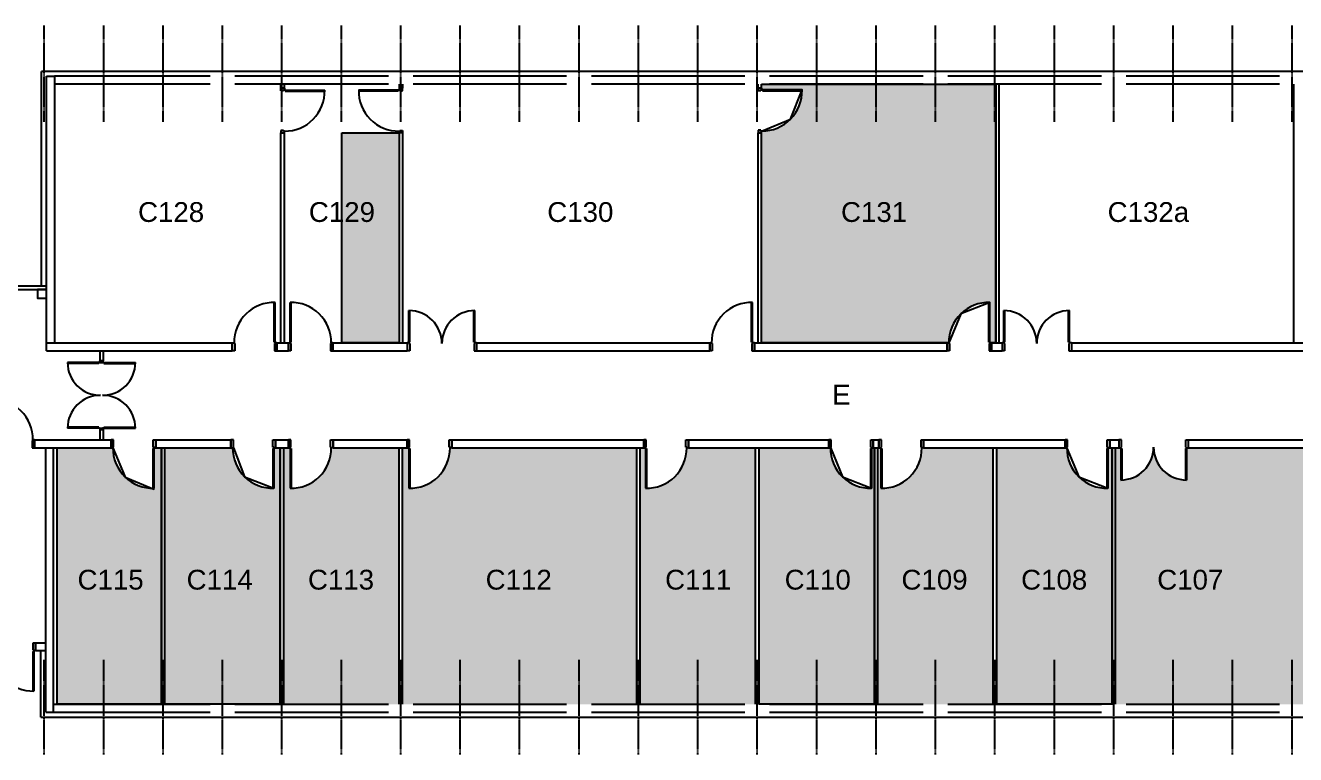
# Model space of a CAD drawing. Extents: x -17026 to -6684, y 7954 to 15956.
# Drawn here: x -13224 to -10658, y 8972 to 10445 of the extents above; entities that cross this region are included whole.
import ezdxf

# ---------------------------------------------------------------- set-up
doc = ezdxf.new("R2010")
doc.units = 0
doc.header["$MEASUREMENT"] = 0
doc.linetypes.add('AXES', pattern=[2, 1.25, -0.25, 0.25, -0.25])
for name, color, linetype in [('BA_AXE_TRAME', 253, 'AXES'), ('BA_CLOISON_EXISTANTE', 4, 'CONTINUOUS'), ('BA_DOUBLAGE', 134, 'CONTINUOUS'), ('BA_MENUIS_EXTERIEURE', 6, 'CONTINUOUS'), ('BA_MENUIS_INTERIEURE', 202, 'CONTINUOUS'), ('BA_STRUCTURE', 5, 'CONTINUOUS'), ('Nom. Circulation', 1, 'CONTINUOUS'), ('SUN', 2, 'CONTINUOUS'), ('TXT_REP_PIECE', 250, 'CONTINUOUS')]:
    doc.layers.add(name, color=color, linetype=linetype)
doc.styles.add('ARIAL', font='arial.ttf')

msp = doc.modelspace()

# ---------------------------------------------------------------- hatches: boundary and pattern name
at = {"layer": 'SUN'}
h = msp.add_hatch(color=256, dxfattribs=at)
h.dxf.hatch_style = 1
h.paths.add_polyline_path([(-11263.9, 10325.8), (-11736.8, 10325.8), (-11736.8, 10314.2), (-11655.2, 10314.2, -0.424281), (-11736.8, 10231.2), (-11736.8, 9803.5), (-11358.8, 9803.5, -0.424341), (-11275.8, 9885.1), (-11275.8, 9885.1), (-11275.8, 9803.5), (-11263.9, 9803.5)])
h.paths.add_polyline_path([(-11582.8, 10025.6), (-11429.2, 10025.6), (-11429.2, 10108), (-11582.8, 10108)], flags=24)
h = msp.add_hatch(color=256, dxfattribs=at)
h.dxf.hatch_style = 1
h.paths.add_polyline_path([(-12469.1, 10227.5), (-12584.9, 10227.5), (-12584.9, 9803.5), (-12469.1, 9803.5)])
h.paths.add_polyline_path([(-12661.4, 10025.6), (-12507.8, 10025.6), (-12507.8, 10108), (-12661.4, 10108)], flags=9)
h = msp.add_hatch(color=256, dxfattribs=at)
h.dxf.hatch_style = 1
h.paths.add_polyline_path([(-12949.1, 9591.5), (-12964, 9591.5), (-12964.1, 9508), (-12968.6, 9509.9, -0.407786), (-13047, 9591.5), (-13159.7, 9591.5), (-13159.7, 9073.5), (-12949.1, 9073.5)])
h.paths.add_polyline_path([(-13128.8, 9283.1), (-12975.2, 9283.1), (-12975.2, 9365.5), (-13128.8, 9365.5)], flags=24)
h = msp.add_hatch(color=256, dxfattribs=at)
h.dxf.hatch_style = 1
h.paths.add_polyline_path([(-12709.1, 9591.5), (-12722.2, 9591.5), (-12722.3, 9509.9, -0.424281), (-12805.2, 9591.5), (-12942.1, 9591.5), (-12942.1, 9073.5), (-12709.1, 9073.5)])
h.paths.add_polyline_path([(-12908.3, 9283.1), (-12754.7, 9283.1), (-12754.7, 9365.5), (-12908.3, 9365.5)], flags=24)
h = msp.add_hatch(color=256, dxfattribs=at)
h.dxf.hatch_style = 1
h.paths.add_polyline_path([(-12469.1, 9591.5), (-12602.5, 9591.5), (-12606, 9591.5, -0.424281), (-12688.9, 9509.9), (-12688.9, 9591.5), (-12692.5, 9591.5), (-12702.1, 9591.5), (-12702.1, 9073.5), (-12490.6, 9073.5), (-12469.1, 9073.5)])
h.paths.add_polyline_path([(-12663.2, 9283.1), (-12509.6, 9283.1), (-12509.6, 9365.5), (-12663.2, 9365.5)], flags=24)
h = msp.add_hatch(color=256, dxfattribs=at)
h.dxf.hatch_style = 1
h.paths.add_polyline_path([(-11989.1, 9591.5), (-12362.7, 9591.5), (-12366.2, 9591.5, -0.424281), (-12449.2, 9509.9), (-12449.2, 9590), (-12449.2, 9591.5), (-12452.7, 9591.5), (-12462.1, 9591.5), (-12462.1, 9073.5), (-12440.6, 9073.5), (-12130.6, 9073.5), (-12105.6, 9073.5), (-12080.6, 9073.5), (-11989.1, 9073.5)])
h.paths.add_polyline_path([(-12304.2, 9283.1), (-12150.6, 9283.1), (-12150.6, 9365.5), (-12304.2, 9365.5)], flags=24)
h = msp.add_hatch(color=256, dxfattribs=at)
h.dxf.hatch_style = 1
h.paths.add_polyline_path([(-11749.1, 9591.5), (-11884.7, 9591.5), (-11888.2, 9591.5, -0.424281), (-11971.1, 9509.9), (-11971.1, 9591.5), (-11974.7, 9591.5), (-11982.1, 9591.5), (-11982.1, 9073.5), (-11770.6, 9073.5), (-11749.1, 9073.5)])
h.paths.add_polyline_path([(-11269.1, 9591.5), (-11409.8, 9591.5), (-11413.3, 9591.5, -0.424281), (-11496.2, 9509.9), (-11496.2, 9591.5), (-11502.1, 9591.5), (-11502.1, 9073.5), (-11410.6, 9073.5), (-11385.6, 9073.5), (-11360.6, 9073.5), (-11269.1, 9073.5)])
h.paths.add_polyline_path([(-11938.1, 9283.1), (-11784.5, 9283.1), (-11784.5, 9365.5), (-11938.1, 9365.5)], flags=24)
h.paths.add_polyline_path([(-11464.6, 9283.1), (-11311, 9283.1), (-11311, 9365.5), (-11464.6, 9365.5)], flags=24)
h = msp.add_hatch(color=256, dxfattribs=at)
h.dxf.hatch_style = 1
h.paths.add_polyline_path([(-11509.1, 9591.5), (-11514.9, 9591.5), (-11515, 9509.9, -0.424281), (-11597.9, 9591.5), (-11601.4, 9591.5), (-11742.1, 9591.5), (-11742.1, 9073.5), (-11509.1, 9073.5)])
h.paths.add_polyline_path([(-11700.3, 9283.1), (-11546.7, 9283.1), (-11546.7, 9365.5), (-11700.3, 9365.5)], flags=24)
h = msp.add_hatch(color=256, dxfattribs=at)
h.dxf.hatch_style = 1
h.paths.add_polyline_path([(-11120.4, 9591), (-11262.1, 9591.5), (-11262.1, 9073.5), (-11029.1, 9073.5), (-11029.1, 9591.5), (-11037.4, 9591.5), (-11037.4, 9509.9, -0.422656)])
h.paths.add_polyline_path([(-11223, 9283.1), (-11069.4, 9283.1), (-11069.4, 9365.5), (-11223, 9365.5)], flags=24)
h = msp.add_hatch(color=256, dxfattribs=at)
h.dxf.hatch_style = 1
h.paths.add_polyline_path([(-10189.1, 9591.5), (-10438.8, 9591.5), (-10438.8, 9509.9, -0.419182), (-10521.8, 9590.1), (-10521.8, 9591.5), (-10525.3, 9591.5), (-10878.7, 9591.5), (-10878.7, 9526.5, -0.414137), (-10945.2, 9593, -0.414137), (-11011.6, 9526.5), (-11011.6, 9590), (-11011.7, 9591.5), (-11015.2, 9591.5), (-11022.1, 9591.5), (-11022.1, 9073.5), (-11000.6, 9073.5), (-10690.6, 9073.5), (-10665.6, 9073.5), (-10640.6, 9073.5), (-10330.6, 9073.5), (-10305.6, 9073.5), (-10280.6, 9073.5), (-10189.1, 9073.5), (-10189.1, 9083.5), (-10189.1, 9088.5), (-10185.6, 9163.5), (-10185.6, 9088.5), (-10180.6, 9088.5), (-10180.6, 9089), (-10100.5, 9089, 0.42246), (-10183.6, 9170), (-10183.6, 9168.5), (-10189.1, 9168.5), (-10189.1, 9173.5)])
h.paths.add_polyline_path([(-10549.5, 9283.1), (-10395.9, 9283.1), (-10395.9, 9365.5), (-10549.5, 9365.5)], flags=24)
h.paths.add_polyline_path([(-10948, 9283.1), (-10794.4, 9283.1), (-10794.4, 9365.5), (-10948, 9365.5)], flags=24)

# ---------------------------------------------------------------- linework, layer by layer
at = {"layer": 'BA_AXE_TRAME'}
for p, q in [((-13185.6, 10249.8), (-13185.6, 10444.6)), ((-13065.6, 10249.8), (-13065.6, 10444.6)), ((-12945.6, 10249.8), (-12945.6, 10444.6)), ((-12825.6, 10249.8), (-12825.6, 10444.6)), ((-12705.6, 10249.8), (-12705.6, 10444.6)), ((-12585.6, 10249.8), (-12585.6, 10444.6)), ((-12465.6, 10249.8), (-12465.6, 10444.6)), ((-12345.6, 10249.8), (-12345.6, 10444.6)), ((-12225.6, 10249.8), (-12225.6, 10444.6)), ((-12105.6, 10249.8), (-12105.6, 10444.6)), ((-11985.6, 10249.8), (-11985.6, 10444.6)), ((-11865.6, 10249.8), (-11865.6, 10444.6)), ((-11745.6, 10249.8), (-11745.6, 10444.6)), ((-11625.6, 10249.8), (-11625.6, 10444.6)), ((-11505.6, 10249.8), (-11505.6, 10444.6)), ((-11385.6, 10249.8), (-11385.6, 10444.6)), ((-11265.6, 10249.8), (-11265.6, 10444.6)), ((-11145.6, 10249.8), (-11145.6, 10444.6)), ((-11025.6, 10249.8), (-11025.6, 10444.6)), ((-10905.6, 10249.8), (-10905.6, 10444.6)), ((-10785.6, 10249.8), (-10785.6, 10444.6)), ((-10665.6, 10249.8), (-10665.6, 10444.6)), ((-13185.6, 8971.9), (-13185.6, 9163.5)), ((-13065.6, 8971.9), (-13065.6, 9163.5)), ((-12945.6, 8971.9), (-12945.6, 9163.5)), ((-12825.6, 8971.9), (-12825.6, 9163.5)), ((-12705.6, 8971.9), (-12705.6, 9163.5)), ((-12585.6, 8971.9), (-12585.6, 9163.5)), ((-12465.6, 8971.9), (-12465.6, 9163.5)), ((-12345.6, 8971.9), (-12345.6, 9163.5)), ((-12225.6, 8971.9), (-12225.6, 9163.5)), ((-12105.6, 8971.9), (-12105.6, 9163.5)), ((-11985.6, 8971.9), (-11985.6, 9163.5)), ((-11865.6, 8971.9), (-11865.6, 9163.5)), ((-11745.6, 8971.9), (-11745.6, 9163.5)), ((-11625.6, 8971.9), (-11625.6, 9163.5)), ((-11505.6, 8971.9), (-11505.6, 9163.5)), ((-11385.6, 8971.9), (-11385.6, 9163.5)), ((-11265.6, 8971.9), (-11265.6, 9163.5)), ((-11145.6, 8971.9), (-11145.6, 9163.5)), ((-11025.6, 8971.9), (-11025.6, 9163.5)), ((-10905.6, 8971.9), (-10905.6, 9163.5)), ((-10785.6, 8971.9), (-10785.6, 9163.5)), ((-10665.6, 8971.9), (-10665.6, 9163.5))]:
    msp.add_line(p, q, dxfattribs=at)
at = {"layer": 'BA_CLOISON_EXISTANTE'}
for p, q in [((-12707.8, 10317.5), (-12707.8, 10325.8)), ((-12700.8, 10317.5), (-12707.8, 10317.5)), ((-12700.8, 10317.5), (-12700.8, 10325.8)), ((-12469.1, 10325.8), (-12469.1, 10317.5)), ((-12462.1, 10317.5), (-12469.1, 10317.5)), ((-12462.1, 10325.8), (-12462.1, 10317.5)), ((-11743.8, 10317.7), (-11743.8, 10325.8)), ((-11736.8, 10317.7), (-11743.8, 10317.7)), ((-11736.8, 10317.7), (-11736.8, 10325.8)), ((-11263.9, 9803.5), (-11263.9, 10325.8)), ((-11256.9, 9803.5), (-11256.9, 10325.8)), ((-10661.9, 9803.5), (-10661.9, 10325.8)), ((-12707.8, 9803.5), (-12707.8, 10227.5)), ((-12700.8, 10227.5), (-12707.8, 10227.5)), ((-12700.8, 9803.5), (-12700.8, 10227.5)), ((-12462.1, 10227.5), (-12469.1, 10227.5)), ((-12469.1, 10227.5), (-12469.1, 9803.5)), ((-12462.1, 10227.5), (-12462.1, 9803.5)), ((-11743.8, 9803.5), (-11743.8, 10227.7)), ((-11736.8, 10227.7), (-11743.8, 10227.7)), ((-11736.8, 9803.5), (-11736.8, 10227.7)), ((-12707.8, 9803.5), (-12700.8, 9803.5)), ((-13073.7, 9787.5), (-13073.7, 9767.5)), ((-13066.7, 9787.5), (-13066.7, 9767.5)), ((-13066.7, 9767.5), (-13073.7, 9767.5)), ((-13066.7, 9627.5), (-13073.7, 9627.5)), ((-13073.7, 9627.5), (-13073.7, 9607.5)), ((-13066.7, 9627.5), (-13066.7, 9607.5)), ((-12949.1, 9073.5), (-12949.1, 9591.5)), ((-12942.1, 9073.5), (-12942.1, 9591.5)), ((-12709.1, 9073.5), (-12709.1, 9591.5)), ((-12702.1, 9073.5), (-12702.1, 9591.5)), ((-12469.1, 9073.5), (-12469.1, 9591.5)), ((-12462.1, 9073.5), (-12462.1, 9591.5)), ((-11989.1, 9073.5), (-11989.1, 9591.5)), ((-11982.1, 9073.5), (-11982.1, 9591.5)), ((-11749.1, 9073.5), (-11749.1, 9591.5)), ((-11742.1, 9073.5), (-11742.1, 9591.5)), ((-11509.1, 9073.5), (-11509.1, 9591.5)), ((-11502.1, 9073.5), (-11502.1, 9591.5)), ((-11269.1, 9073.5), (-11269.1, 9591.5)), ((-11262.1, 9073.5), (-11262.1, 9591.5)), ((-11029.1, 9073.5), (-11029.1, 9591.5)), ((-11022.1, 9073.5), (-11022.1, 9591.5))]:
    msp.add_line(p, q, dxfattribs=at)
at = {"layer": 'BA_DOUBLAGE'}
msp.add_line((-13159.7, 9073.5), (-13159.7, 9591.5), dxfattribs=at)
at = {"layer": 'BA_MENUIS_EXTERIEURE'}
for p, q in [((-9928.8, 10351.8), (-13191, 10351.8)), ((-13191, 9918.5), (-13191, 10351.8)), ((-12850.6, 10341.8), (-13165, 10341.8)), ((-12490.6, 10341.8), (-12800.6, 10341.8)), ((-12130.6, 10341.8), (-12440.6, 10341.8)), ((-11770.6, 10341.8), (-12080.6, 10341.8)), ((-11410.6, 10341.8), (-11720.6, 10341.8)), ((-11050.6, 10341.8), (-11360.6, 10341.8)), ((-10690.6, 10341.8), (-11000.6, 10341.8)), ((-12850.6, 10325.8), (-13165, 10325.8)), ((-12490.6, 10325.8), (-12800.6, 10325.8)), ((-12130.6, 10325.8), (-12440.6, 10325.8)), ((-11770.6, 10325.8), (-12080.6, 10325.8)), ((-11410.6, 10325.8), (-11720.6, 10325.8)), ((-11050.6, 10325.8), (-11360.6, 10325.8)), ((-10690.6, 10325.8), (-11000.6, 10325.8)), ((-13192.7, 9047.5), (-13192.7, 9181.9)), ((-13166.7, 9073.5), (-12850.6, 9073.5)), ((-13166.7, 9057.5), (-12850.6, 9057.5)), ((-12800.6, 9073.5), (-12490.6, 9073.5)), ((-12800.6, 9057.5), (-12490.6, 9057.5)), ((-12440.6, 9073.5), (-12130.6, 9073.5)), ((-12440.6, 9057.5), (-12130.6, 9057.5)), ((-12080.6, 9073.5), (-11770.6, 9073.5)), ((-12080.6, 9057.5), (-11770.6, 9057.5)), ((-11720.6, 9073.5), (-11410.6, 9073.5)), ((-11720.6, 9057.5), (-11410.6, 9057.5)), ((-11360.6, 9073.5), (-11050.6, 9073.5)), ((-11360.6, 9057.5), (-11050.6, 9057.5)), ((-11000.6, 9073.5), (-10690.6, 9073.5)), ((-11000.6, 9057.5), (-10690.6, 9057.5)), ((-13192.7, 9047.5), (-9953.6, 9047.5))]:
    msp.add_line(p, q, dxfattribs=at)
at = {"layer": 'BA_MENUIS_INTERIEURE'}
for p, q in [((-12707.8, 10312.5), (-12707.8, 10317.5)), ((-12707.8, 10317.5), (-12700.8, 10317.5)), ((-12702.3, 10314), (-12702.3, 10312.5)), ((-12700.8, 10314), (-12702.3, 10314)), ((-12700.8, 10317.5), (-12700.8, 10314)), ((-12699.3, 10313.9), (-12619.2, 10313.9)), ((-12699.3, 10313.9), (-12699.3, 10311.9)), ((-12470.6, 10313.9), (-12550.7, 10313.9)), ((-12470.6, 10313.9), (-12470.6, 10311.9)), ((-12469.1, 10317.5), (-12469.1, 10314)), ((-12462.1, 10317.5), (-12469.1, 10317.5)), ((-12469.1, 10314), (-12467.6, 10314)), ((-12467.6, 10314), (-12467.6, 10312.5)), ((-12462.1, 10312.5), (-12462.1, 10317.5)), ((-11743.8, 10317.7), (-11736.8, 10317.7)), ((-11743.8, 10312.7), (-11743.8, 10317.7)), ((-11736.8, 10314.2), (-11738.3, 10314.2)), ((-11738.3, 10314.2), (-11738.3, 10312.7)), ((-11736.8, 10317.7), (-11736.8, 10314.2)), ((-11735.3, 10314.2), (-11655.2, 10314.2)), ((-11735.3, 10314.2), (-11735.3, 10312.2)), ((-12702.3, 10312.5), (-12707.8, 10312.5)), ((-12699.3, 10311.9), (-12619.2, 10311.9)), ((-12470.6, 10311.9), (-12550.7, 10311.9)), ((-12467.6, 10312.5), (-12462.1, 10312.5)), ((-11738.3, 10312.7), (-11743.8, 10312.7)), ((-11735.3, 10312.2), (-11655.2, 10312.2)), ((-12707.8, 10232.5), (-12707.8, 10227.5)), ((-12702.3, 10232.5), (-12707.8, 10232.5)), ((-12707.8, 10227.5), (-12700.8, 10227.5)), ((-12702.3, 10231), (-12702.3, 10232.5)), ((-12700.8, 10231), (-12702.3, 10231)), ((-12700.8, 10227.5), (-12700.8, 10231)), ((-12469.1, 10231), (-12467.6, 10231)), ((-12469.1, 10227.5), (-12469.1, 10231)), ((-12462.1, 10227.5), (-12469.1, 10227.5)), ((-12467.6, 10231), (-12467.6, 10232.5)), ((-12467.6, 10232.5), (-12462.1, 10232.5)), ((-12462.1, 10232.5), (-12462.1, 10227.5)), ((-11738.3, 10232.7), (-11743.8, 10232.7)), ((-11743.8, 10232.7), (-11743.8, 10227.7)), ((-11743.8, 10227.7), (-11736.8, 10227.7)), ((-11738.3, 10231.2), (-11738.3, 10232.7)), ((-11736.8, 10231.2), (-11738.3, 10231.2)), ((-11736.8, 10227.7), (-11736.8, 10231.2)), ((-13331.8, 9918.5), (-13181, 9918.5)), ((-13331.8, 9911.5), (-13181, 9911.5)), ((-12721.4, 9805), (-12721.4, 9885.1)), ((-12719.4, 9805), (-12719.4, 9885.1)), ((-12689.2, 9805), (-12689.2, 9885.1)), ((-12687.2, 9805), (-12687.2, 9885.1)), ((-11757, 9805), (-11757, 9885.1)), ((-11755, 9805), (-11755, 9885.1)), ((-11277.8, 9805), (-11277.8, 9885.1)), ((-11275.8, 9805), (-11275.8, 9885.1)), ((-12449.1, 9805), (-12449.1, 9868.5)), ((-12447.1, 9805), (-12447.1, 9868.4)), ((-12318.1, 9805), (-12318.1, 9868.4)), ((-12316.1, 9805), (-12316.1, 9868.5)), ((-11247.7, 9805), (-11247.7, 9868.5)), ((-11245.7, 9805), (-11245.7, 9868.4)), ((-11116.8, 9805), (-11116.8, 9868.4)), ((-11114.8, 9805), (-11114.8, 9868.5)), ((-12805.9, 9787.5), (-12805.9, 9803.5)), ((-12805.9, 9803.5), (-12802.4, 9803.5)), ((-12802.4, 9803.5), (-12802.4, 9802)), ((-12802.4, 9802), (-12800.9, 9802)), ((-12800.9, 9802), (-12800.9, 9787.5)), ((-12719.4, 9805), (-12721.4, 9805)), ((-12720.9, 9802), (-12720.9, 9787.5)), ((-12719.4, 9802), (-12720.9, 9802)), ((-12719.4, 9803.5), (-12719.4, 9802)), ((-12715.9, 9803.5), (-12719.4, 9803.5)), ((-12715.9, 9787.5), (-12715.9, 9803.5)), ((-12692.7, 9787.5), (-12692.7, 9803.5)), ((-12692.7, 9803.5), (-12689.2, 9803.5)), ((-12689.2, 9805), (-12687.2, 9805)), ((-12689.2, 9803.5), (-12689.2, 9802)), ((-12689.2, 9802), (-12687.7, 9802)), ((-12687.7, 9802), (-12687.7, 9787.5)), ((-12606.2, 9802), (-12607.7, 9802)), ((-12607.7, 9802), (-12607.7, 9787.5)), ((-12606.2, 9803.5), (-12606.2, 9802)), ((-12602.7, 9803.5), (-12606.2, 9803.5)), ((-12602.7, 9787.5), (-12602.7, 9803.5)), ((-12452.6, 9803.5), (-12452.6, 9787.5)), ((-12449.1, 9803.5), (-12452.6, 9803.5)), ((-12449.1, 9805), (-12447.1, 9805)), ((-12449.1, 9803.5), (-12449.1, 9802)), ((-12449.1, 9802), (-12447.6, 9802)), ((-12447.6, 9802), (-12447.6, 9787.5)), ((-12316.1, 9805), (-12318.1, 9805)), ((-12317.6, 9802), (-12317.6, 9787.5)), ((-12316.1, 9802), (-12317.6, 9802)), ((-12312.6, 9803.5), (-12316.1, 9803.5)), ((-12316.1, 9803.5), (-12316.1, 9802)), ((-12312.6, 9803.5), (-12312.6, 9787.5)), ((-11841.5, 9787.5), (-11841.5, 9803.5)), ((-11841.5, 9803.5), (-11838, 9803.5)), ((-11838, 9803.5), (-11838, 9802)), ((-11838, 9802), (-11836.5, 9802)), ((-11836.5, 9802), (-11836.5, 9787.5)), ((-11755, 9805), (-11757, 9805)), ((-11756.5, 9802), (-11756.5, 9787.5)), ((-11755, 9802), (-11756.5, 9802)), ((-11755, 9803.5), (-11755, 9802)), ((-11751.5, 9803.5), (-11755, 9803.5)), ((-11751.5, 9787.5), (-11751.5, 9803.5)), ((-11362.3, 9787.5), (-11362.3, 9803.5)), ((-11362.3, 9803.5), (-11358.8, 9803.5)), ((-11358.8, 9803.5), (-11358.8, 9802)), ((-11358.8, 9802), (-11357.3, 9802)), ((-11357.3, 9802), (-11357.3, 9787.5)), ((-11275.8, 9805), (-11277.8, 9805)), ((-11277.3, 9802), (-11277.3, 9787.5)), ((-11275.8, 9802), (-11277.3, 9802)), ((-11275.8, 9803.5), (-11275.8, 9802)), ((-11272.3, 9803.5), (-11275.8, 9803.5)), ((-11272.3, 9787.5), (-11272.3, 9803.5)), ((-11251.3, 9803.5), (-11251.3, 9787.5)), ((-11247.8, 9803.5), (-11251.3, 9803.5)), ((-11247.8, 9803.5), (-11247.8, 9802)), ((-11247.8, 9802), (-11246.3, 9802)), ((-11247.7, 9805), (-11245.7, 9805)), ((-11246.3, 9802), (-11246.3, 9787.5)), ((-11114.8, 9805), (-11116.8, 9805)), ((-11116.3, 9802), (-11116.3, 9787.5)), ((-11114.8, 9802), (-11116.3, 9802)), ((-11111.3, 9803.5), (-11114.8, 9803.5)), ((-11114.8, 9803.5), (-11114.8, 9802)), ((-11111.3, 9803.5), (-11111.3, 9787.5)), ((-12800.9, 9787.5), (-12805.9, 9787.5)), ((-12720.9, 9787.5), (-12715.9, 9787.5)), ((-12687.7, 9787.5), (-12692.7, 9787.5)), ((-12607.7, 9787.5), (-12602.7, 9787.5)), ((-12447.6, 9787.5), (-12452.6, 9787.5)), ((-12317.6, 9787.5), (-12312.6, 9787.5)), ((-11836.5, 9787.5), (-11841.5, 9787.5)), ((-11756.5, 9787.5), (-11751.5, 9787.5)), ((-11357.3, 9787.5), (-11362.3, 9787.5)), ((-11277.3, 9787.5), (-11272.3, 9787.5)), ((-11246.3, 9787.5), (-11251.3, 9787.5)), ((-11116.3, 9787.5), (-11111.3, 9787.5)), ((-13075.2, 9764), (-13138.7, 9764)), ((-13075.2, 9762), (-13138.7, 9762)), ((-13075.2, 9764), (-13075.2, 9762)), ((-13066.7, 9767.5), (-13073.7, 9767.5)), ((-13073.7, 9764), (-13073.7, 9767.5)), ((-13073.7, 9764), (-13066.7, 9764)), ((-13066.7, 9764), (-13068.2, 9764)), ((-13066.7, 9764), (-13066.7, 9767.5)), ((-13065.2, 9764), (-13001.7, 9764)), ((-13065.2, 9764), (-13065.2, 9762)), ((-13065.2, 9762), (-13001.7, 9762)), ((-13075.2, 9633), (-13138.7, 9633)), ((-13075.2, 9631), (-13138.7, 9631)), ((-13075.2, 9631), (-13075.2, 9633)), ((-13073.7, 9631), (-13066.7, 9631)), ((-13073.7, 9631), (-13073.7, 9627.5)), ((-13066.7, 9627.5), (-13073.7, 9627.5)), ((-13066.7, 9631), (-13068.2, 9631)), ((-13066.7, 9631), (-13066.7, 9627.5)), ((-13065.2, 9633), (-13001.7, 9633)), ((-13065.2, 9631), (-13065.2, 9633)), ((-13065.2, 9631), (-13001.7, 9631)), ((-13210.1, 9606), (-13210.1, 9591.5)), ((-13208.6, 9606), (-13210.1, 9606)), ((-13205.1, 9607.5), (-13208.6, 9607.5)), ((-13208.6, 9607.5), (-13208.6, 9606)), ((-13205.1, 9591.5), (-13205.1, 9607.5)), ((-13050.5, 9607.5), (-13050.5, 9591.5)), ((-13045.5, 9607.5), (-13050.5, 9607.5)), ((-13045.5, 9593), (-13045.5, 9607.5)), ((-12965.5, 9593), (-12965.5, 9607.5)), ((-12965.5, 9607.5), (-12960.5, 9607.5)), ((-12960.5, 9607.5), (-12960.5, 9591.5)), ((-12808.7, 9607.5), (-12808.7, 9591.5)), ((-12803.7, 9607.5), (-12808.7, 9607.5)), ((-12803.7, 9593), (-12803.7, 9607.5)), ((-12723.7, 9593), (-12723.7, 9607.5)), ((-12723.7, 9607.5), (-12718.7, 9607.5)), ((-12718.7, 9607.5), (-12718.7, 9591.5)), ((-12687.5, 9607.5), (-12692.5, 9607.5)), ((-12692.5, 9607.5), (-12692.5, 9591.5)), ((-12687.5, 9593), (-12687.5, 9607.5)), ((-12607.5, 9607.5), (-12602.5, 9607.5)), ((-12607.5, 9593), (-12607.5, 9607.5)), ((-12602.5, 9607.5), (-12602.5, 9591.5)), ((-12447.7, 9607.5), (-12452.7, 9607.5)), ((-12452.7, 9607.5), (-12452.7, 9591.5)), ((-12447.7, 9593), (-12447.7, 9607.5)), ((-12367.7, 9607.5), (-12362.7, 9607.5)), ((-12367.7, 9593), (-12367.7, 9607.5)), ((-12362.7, 9607.5), (-12362.7, 9591.5)), ((-11969.7, 9607.5), (-11974.7, 9607.5)), ((-11974.7, 9607.5), (-11974.7, 9591.5)), ((-11969.7, 9593), (-11969.7, 9607.5)), ((-11889.7, 9607.5), (-11884.7, 9607.5)), ((-11889.7, 9593), (-11889.7, 9607.5)), ((-11884.7, 9607.5), (-11884.7, 9591.5)), ((-11601.4, 9607.5), (-11601.4, 9591.5)), ((-11596.4, 9607.5), (-11601.4, 9607.5)), ((-11596.4, 9593), (-11596.4, 9607.5)), ((-11516.4, 9593), (-11516.4, 9607.5)), ((-11516.4, 9607.5), (-11511.4, 9607.5)), ((-11511.4, 9607.5), (-11511.4, 9591.5)), ((-11494.8, 9607.5), (-11499.8, 9607.5)), ((-11499.8, 9607.5), (-11499.8, 9591.5)), ((-11494.8, 9593), (-11494.8, 9607.5)), ((-11414.8, 9607.5), (-11409.8, 9607.5)), ((-11414.8, 9593), (-11414.8, 9607.5)), ((-11409.8, 9607.5), (-11409.8, 9591.5)), ((-11123.9, 9607.5), (-11123.9, 9591.5)), ((-11118.9, 9607.5), (-11123.9, 9607.5)), ((-11118.9, 9593), (-11118.9, 9607.5)), ((-11038.9, 9593), (-11038.9, 9607.5)), ((-11038.9, 9607.5), (-11033.9, 9607.5)), ((-11033.9, 9607.5), (-11033.9, 9591.5)), ((-11015.2, 9607.5), (-11015.2, 9591.5)), ((-11010.2, 9607.5), (-11015.2, 9607.5)), ((-11010.2, 9593), (-11010.2, 9607.5)), ((-10880.2, 9593), (-10880.2, 9607.5)), ((-10880.2, 9607.5), (-10875.2, 9607.5)), ((-10875.2, 9607.5), (-10875.2, 9591.5)), ((-13210.1, 9591.5), (-13205.1, 9591.5)), ((-13050.5, 9591.5), (-13047, 9591.5)), ((-13047, 9593), (-13045.5, 9593)), ((-13047, 9591.5), (-13047, 9593)), ((-12964.1, 9590), (-12966.1, 9590)), ((-12966.1, 9590), (-12966.1, 9509.9)), ((-12964, 9593), (-12965.5, 9593)), ((-12964.1, 9590), (-12964.1, 9509.9)), ((-12964, 9591.5), (-12964, 9593)), ((-12960.5, 9591.5), (-12964, 9591.5)), ((-12808.7, 9591.5), (-12805.2, 9591.5)), ((-12805.2, 9593), (-12803.7, 9593)), ((-12805.2, 9591.5), (-12805.2, 9593)), ((-12722.3, 9590), (-12724.3, 9590)), ((-12724.3, 9590), (-12724.3, 9509.9)), ((-12722.2, 9593), (-12723.7, 9593)), ((-12722.3, 9590), (-12722.3, 9509.9)), ((-12722.2, 9591.5), (-12722.2, 9593)), ((-12718.7, 9591.5), (-12722.2, 9591.5)), ((-12692.5, 9591.5), (-12689, 9591.5)), ((-12689, 9593), (-12687.5, 9593)), ((-12689, 9591.5), (-12689, 9593)), ((-12688.9, 9590), (-12688.9, 9509.9)), ((-12688.9, 9590), (-12686.9, 9590)), ((-12686.9, 9590), (-12686.9, 9509.9)), ((-12606, 9593), (-12607.5, 9593)), ((-12606, 9591.5), (-12606, 9593)), ((-12602.5, 9591.5), (-12606, 9591.5)), ((-12452.7, 9591.5), (-12449.2, 9591.5)), ((-12449.2, 9593), (-12447.7, 9593)), ((-12449.2, 9591.5), (-12449.2, 9593)), ((-12449.2, 9590), (-12449.2, 9509.9)), ((-12449.2, 9590), (-12447.2, 9590)), ((-12447.2, 9590), (-12447.2, 9509.9)), ((-12366.2, 9593), (-12367.7, 9593)), ((-12366.2, 9591.5), (-12366.2, 9593)), ((-12362.7, 9591.5), (-12366.2, 9591.5)), ((-11974.7, 9591.5), (-11971.2, 9591.5)), ((-11971.2, 9593), (-11969.7, 9593)), ((-11971.2, 9591.5), (-11971.2, 9593)), ((-11971.1, 9590), (-11971.1, 9509.9)), ((-11971.1, 9590), (-11969.1, 9590)), ((-11969.1, 9590), (-11969.1, 9509.9)), ((-11888.2, 9593), (-11889.7, 9593)), ((-11888.2, 9591.5), (-11888.2, 9593)), ((-11884.7, 9591.5), (-11888.2, 9591.5)), ((-11601.4, 9591.5), (-11597.9, 9591.5)), ((-11597.9, 9593), (-11596.4, 9593)), ((-11597.9, 9591.5), (-11597.9, 9593)), ((-11515, 9590), (-11517, 9590)), ((-11517, 9590), (-11517, 9509.9)), ((-11514.9, 9593), (-11516.4, 9593)), ((-11515, 9590), (-11515, 9509.9)), ((-11514.9, 9591.5), (-11514.9, 9593)), ((-11511.4, 9591.5), (-11514.9, 9591.5)), ((-11499.8, 9591.5), (-11496.3, 9591.5)), ((-11496.3, 9593), (-11494.8, 9593)), ((-11496.3, 9591.5), (-11496.3, 9593)), ((-11496.2, 9590), (-11496.2, 9509.9)), ((-11496.2, 9590), (-11494.2, 9590)), ((-11494.2, 9590), (-11494.2, 9509.9)), ((-11413.3, 9593), (-11414.8, 9593)), ((-11413.3, 9591.5), (-11413.3, 9593)), ((-11409.8, 9591.5), (-11413.3, 9591.5)), ((-11123.9, 9591.5), (-11120.4, 9591.5)), ((-11120.4, 9593), (-11118.9, 9593)), ((-11120.4, 9591.5), (-11120.4, 9593)), ((-11037.4, 9590), (-11039.4, 9590)), ((-11039.4, 9590), (-11039.4, 9509.9)), ((-11037.4, 9593), (-11038.9, 9593)), ((-11037.4, 9591.5), (-11037.4, 9593)), ((-11033.9, 9591.5), (-11037.4, 9591.5)), ((-11037.4, 9590), (-11037.4, 9509.9)), ((-11015.2, 9591.5), (-11011.7, 9591.5)), ((-11011.7, 9593), (-11010.2, 9593)), ((-11011.7, 9591.5), (-11011.7, 9593)), ((-11011.6, 9590), (-11009.6, 9590)), ((-11011.6, 9590), (-11011.6, 9526.5)), ((-11009.6, 9590), (-11009.6, 9526.5)), ((-10878.7, 9590), (-10880.7, 9590)), ((-10880.7, 9590), (-10880.7, 9526.5)), ((-10878.7, 9593), (-10880.2, 9593)), ((-10878.7, 9591.5), (-10878.7, 9593)), ((-10878.7, 9591.5), (-10875.2, 9591.5)), ((-10878.7, 9590), (-10878.7, 9526.5)), ((-13208.3, 9197.9), (-13203.3, 9197.9)), ((-13208.3, 9183.4), (-13208.3, 9197.9)), ((-13203.3, 9197.9), (-13203.3, 9181.9)), ((-13208.8, 9180.4), (-13208.8, 9100.3)), ((-13206.8, 9180.4), (-13208.8, 9180.4)), ((-13206.8, 9183.4), (-13208.3, 9183.4)), ((-13206.8, 9181.9), (-13206.8, 9183.4)), ((-13203.3, 9181.9), (-13206.8, 9181.9)), ((-13206.8, 9180.4), (-13206.8, 9100.3))]:
    msp.add_line(p, q, dxfattribs=at)
for centre, radius, start, end in [((-12700.1, 10311.9), 80.9, 269.5039, 1.4663), ((-12469.8, 10311.9), 80.9, 178.5337, 270.4961), ((-11736.1, 10312.1), 80.9, 269.5039, 1.4663), ((-12702.3, 10312.5), 0, 180, 270), ((-12699.3, 10311.9), 0, 180, 270), ((-12470.6, 10311.9), 0, 270, 0), ((-12467.6, 10312.5), 0, 270, 0), ((-11738.3, 10312.7), 0, 180, 270), ((-11735.3, 10312.2), 0, 180, 270), ((-12721.5, 9804.2), 80.9, 88.5337, 180.4961), ((-12687.1, 9804.2), 80.9, 359.5039, 91.4663), ((-11757.1, 9804.2), 80.9, 88.5337, 180.4961), ((-11277.9, 9804.2), 80.9, 88.5337, 180.4961), ((-12449.1, 9802), 66.5, 0, 89.985), ((-12316.1, 9802), 66.5, 90.015, 180), ((-11247.8, 9802), 66.5, 0, 89.985), ((-11114.8, 9802), 66.5, 90.015, 180), ((-12721.4, 9805), 0, 180, 270), ((-12720.9, 9802), 0, 180, 270), ((-12687.7, 9802), 0, 270, 0), ((-12687.2, 9805), 0, 270, 0), ((-12447.6, 9802), 0, 270, 0), ((-12447.1, 9805), 0, 270, 0), ((-12318.1, 9805), 0, 180, 270), ((-12317.6, 9802), 0, 180, 270), ((-11757, 9805), 0, 180, 270), ((-11756.5, 9802), 0, 180, 270), ((-11277.8, 9805), 0, 180, 270), ((-11277.3, 9802), 0, 180, 270), ((-11246.3, 9802), 0, 270, 0), ((-11245.7, 9805), 0, 270, 0), ((-11116.8, 9805), 0, 180, 270), ((-11116.3, 9802), 0, 180, 270), ((-13072.2, 9764), 66.5, 180, 269.9958), ((-13068.2, 9764), 66.5, 270.0042, 0), ((-13072.2, 9631), 66.5, 90.0042, 180), ((-13068.2, 9631), 66.5, 0, 89.9958), ((-13289.5, 9608.2), 80.9, 359.5039, 91.4663), ((-12966.1, 9590.8), 80.9, 179.5039, 271.4663), ((-12966.1, 9590), 0, 90, 180), ((-12965.5, 9593), 0, 90, 180), ((-12724.3, 9590.8), 80.9, 179.5039, 271.4663), ((-12724.3, 9590), 0, 90, 180), ((-12723.7, 9593), 0, 90, 180), ((-12686.9, 9590.8), 80.9, 268.5337, 0.4961), ((-12687.5, 9593), 0, 0, 90), ((-12686.9, 9590), 0, 0, 90), ((-12447.1, 9590.8), 80.9, 268.5337, 0.4961), ((-12447.7, 9593), 0, 0, 90), ((-12447.2, 9590), 0, 0, 90), ((-11969.1, 9590.8), 80.9, 268.5337, 0.4961), ((-11969.7, 9593), 0, 0, 90), ((-11969.1, 9590), 0, 0, 90), ((-11517, 9590.8), 80.9, 179.5039, 271.4663), ((-11517, 9590), 0, 90, 180), ((-11516.4, 9593), 0, 90, 180), ((-11494.2, 9590.8), 80.9, 268.5337, 0.4961), ((-11494.8, 9593), 0, 0, 90), ((-11494.2, 9590), 0, 0, 90), ((-11039.5, 9590.8), 80.9, 179.5039, 271.4663), ((-11039.4, 9590), 0, 90, 180), ((-11038.9, 9593), 0, 90, 180), ((-11011.7, 9593), 66.5, 270.015, 0), ((-11010.2, 9593), 0, 0, 90), ((-11009.6, 9590), 0, 0, 90), ((-10878.7, 9593), 66.5, 180, 269.985), ((-10880.7, 9590), 0, 90, 180), ((-10880.2, 9593), 0, 90, 180), ((-13208.9, 9181.2), 80.9, 179.5039, 271.4663), ((-13208.8, 9180.4), 0, 90, 180), ((-13208.3, 9183.4), 0, 90, 180)]:
    msp.add_arc(centre, radius, start, end, dxfattribs=at)
at = {"layer": 'BA_STRUCTURE'}
for p, q in [((-13181, 9787.5), (-13181, 10341.8)), ((-13181, 10341.8), (-13165, 10341.8)), ((-13165, 10341.8), (-13165, 9803.5)), ((-13181, 9803.5), (-12805.9, 9803.5)), ((-12805.9, 9803.5), (-12805.9, 9787.5)), ((-12715.9, 9803.5), (-12715.9, 9787.5)), ((-12715.9, 9803.5), (-12692.7, 9803.5)), ((-12692.7, 9803.5), (-12692.7, 9787.5)), ((-12602.7, 9803.5), (-12602.7, 9787.5)), ((-12602.7, 9803.5), (-12452.6, 9803.5)), ((-12452.6, 9803.5), (-12452.6, 9787.5)), ((-12312.6, 9803.5), (-12312.6, 9787.5)), ((-12312.6, 9803.5), (-11841.5, 9803.5)), ((-11841.5, 9803.5), (-11841.5, 9787.5)), ((-11751.5, 9803.5), (-11751.5, 9787.5)), ((-11751.5, 9803.5), (-11362.3, 9803.5)), ((-11362.3, 9803.5), (-11362.3, 9787.5)), ((-11272.3, 9803.5), (-11272.3, 9787.5)), ((-11272.3, 9803.5), (-11251.3, 9803.5)), ((-11251.3, 9803.5), (-11251.3, 9787.5)), ((-11111.3, 9803.5), (-11111.3, 9787.5)), ((-11111.3, 9803.5), (-10643.9, 9803.5)), ((-13181, 9787.5), (-12805.9, 9787.5)), ((-12715.9, 9787.5), (-12692.7, 9787.5)), ((-12602.7, 9787.5), (-12452.6, 9787.5)), ((-12312.6, 9787.5), (-11841.5, 9787.5)), ((-11751.5, 9787.5), (-11362.3, 9787.5)), ((-11272.3, 9787.5), (-11251.3, 9787.5)), ((-11111.3, 9787.5), (-10643.9, 9787.5)), ((-13205.1, 9591.5), (-13205.1, 9607.5)), ((-13205.1, 9607.5), (-13205.1, 9600.5)), ((-13205.1, 9607.5), (-13205.1, 9591.5)), ((-13205.1, 9607.5), (-13050.5, 9607.5)), ((-13050.5, 9607.5), (-13050.5, 9591.5)), ((-13050.5, 9591.5), (-13050.5, 9607.5)), ((-13050.5, 9591.5), (-13050.5, 9598.5)), ((-12960.5, 9607.5), (-12960.5, 9591.5)), ((-12960.5, 9607.5), (-12808.7, 9607.5)), ((-12960.5, 9591.5), (-12960.5, 9607.5)), ((-12960.5, 9591.5), (-12960.5, 9598.5)), ((-12808.7, 9607.5), (-12808.7, 9591.5)), ((-12808.7, 9591.5), (-12808.7, 9607.5)), ((-12808.7, 9591.5), (-12808.7, 9598.5)), ((-12718.7, 9607.5), (-12718.7, 9591.5)), ((-12718.7, 9607.5), (-12692.5, 9607.5)), ((-12718.7, 9591.5), (-12718.7, 9607.5)), ((-12718.7, 9591.5), (-12718.7, 9598.5)), ((-12692.5, 9591.5), (-12692.5, 9607.5)), ((-12692.5, 9591.5), (-12692.5, 9607.5)), ((-12692.5, 9607.5), (-12692.5, 9591.5)), ((-12692.5, 9591.5), (-12692.5, 9598.5)), ((-12602.5, 9591.5), (-12602.5, 9607.5)), ((-12602.5, 9607.5), (-12452.7, 9607.5)), ((-12602.5, 9591.5), (-12602.5, 9607.5)), ((-12602.5, 9607.5), (-12602.5, 9591.5)), ((-12602.5, 9591.5), (-12602.5, 9598.5)), ((-12452.7, 9607.5), (-12452.7, 9591.5)), ((-12452.7, 9591.5), (-12452.7, 9607.5)), ((-12452.7, 9607.5), (-12452.7, 9591.5)), ((-12452.7, 9591.5), (-12452.7, 9598.5)), ((-12362.7, 9607.5), (-12362.7, 9591.5)), ((-12362.7, 9607.5), (-11974.7, 9607.5)), ((-12362.7, 9591.5), (-12362.7, 9607.5)), ((-12362.7, 9607.5), (-12362.7, 9591.5)), ((-12362.7, 9591.5), (-12362.7, 9598.5)), ((-11974.7, 9607.5), (-11974.7, 9591.5)), ((-11974.7, 9591.5), (-11974.7, 9607.5)), ((-11974.7, 9607.5), (-11974.7, 9591.5)), ((-11974.7, 9591.5), (-11974.7, 9598.5)), ((-11884.7, 9607.5), (-11884.7, 9591.5)), ((-11884.7, 9607.5), (-11601.4, 9607.5)), ((-11884.7, 9591.5), (-11884.7, 9607.5)), ((-11884.7, 9607.5), (-11884.7, 9591.5)), ((-11884.7, 9591.5), (-11884.7, 9598.5)), ((-11601.4, 9607.5), (-11601.4, 9591.5)), ((-11601.4, 9591.5), (-11601.4, 9607.5)), ((-11601.4, 9591.5), (-11601.4, 9598.5)), ((-11511.4, 9607.5), (-11511.4, 9591.5)), ((-11511.4, 9607.5), (-11499.8, 9607.5)), ((-11511.4, 9591.5), (-11511.4, 9607.5)), ((-11511.4, 9591.5), (-11511.4, 9598.5)), ((-11499.8, 9591.5), (-11499.8, 9607.5)), ((-11499.8, 9591.5), (-11499.8, 9607.5)), ((-11499.8, 9607.5), (-11499.8, 9591.5)), ((-11499.8, 9591.5), (-11499.8, 9598.5)), ((-11409.8, 9591.5), (-11409.8, 9607.5)), ((-11409.8, 9607.5), (-11123.9, 9607.5)), ((-11409.8, 9591.5), (-11409.8, 9607.5)), ((-11409.8, 9607.5), (-11409.8, 9591.5)), ((-11409.8, 9591.5), (-11409.8, 9598.5)), ((-11123.9, 9607.5), (-11123.9, 9591.5)), ((-11123.9, 9591.5), (-11123.9, 9607.5)), ((-11123.9, 9591.5), (-11123.9, 9598.5)), ((-11033.9, 9607.5), (-11033.9, 9591.5)), ((-11033.9, 9607.5), (-11015.2, 9607.5)), ((-11033.9, 9591.5), (-11033.9, 9607.5)), ((-11033.9, 9591.5), (-11033.9, 9598.5)), ((-11015.2, 9607.5), (-11015.2, 9591.5)), ((-10875.2, 9607.5), (-10875.2, 9591.5)), ((-10875.2, 9607.5), (-10525.3, 9607.5)), ((-13205.1, 9591.5), (-13050.5, 9591.5)), ((-13182.7, 9057.5), (-13182.7, 9591.5)), ((-13166.7, 9057.5), (-13166.7, 9591.5)), ((-12960.5, 9591.5), (-12808.7, 9591.5)), ((-12718.7, 9591.5), (-12692.5, 9591.5)), ((-12602.5, 9591.5), (-12452.7, 9591.5)), ((-12362.7, 9591.5), (-11974.7, 9591.5)), ((-11884.7, 9591.5), (-11601.4, 9591.5)), ((-11511.4, 9591.5), (-11499.8, 9591.5)), ((-11502.1, 9591.5), (-11499.8, 9591.5)), ((-11409.8, 9591.5), (-11123.9, 9591.5)), ((-11033.9, 9591.5), (-11015.2, 9591.5)), ((-10875.2, 9591.5), (-10525.3, 9591.5)), ((-13203.3, 9197.9), (-13203.3, 9181.9)), ((-13203.3, 9197.9), (-13182.7, 9197.9)), ((-13203.3, 9181.9), (-13203.3, 9197.9)), ((-13203.3, 9197.9), (-13203.3, 9181.9)), ((-13203.3, 9181.9), (-13203.3, 9188.9)), ((-13203.3, 9181.9), (-13182.7, 9181.9)), ((-13182.7, 9057.5), (-13166.7, 9057.5))]:
    msp.add_line(p, q, dxfattribs=at)
msp.add_lwpolyline([(-13181, 9911.5), (-13199, 9911.5), (-13199, 9893.5), (-13181, 9893.5)], close=True, dxfattribs=at)
at = {"layer": 'SUN'}
for points in [[(-11736.8, 10325.8), (-11263.9, 10325.8), (-11263.9, 9803.5), (-11275.8, 9803.5), (-11275.8, 9885.1), (-11334.6, 9861.9), (-11358.8, 9803.5), (-11736.8, 9803.5), (-11736.8, 10231.2), (-11678.4, 10255.4), (-11655.2, 10314.2), (-11736.8, 10314.2), (-11736.8, 10325.8)], [(-12584.9, 10227.5), (-12469.1, 10227.5), (-12469.1, 10227.5), (-12469.1, 10227.5), (-12469.1, 10227.5), (-12469.1, 10227.5), (-12469.1, 9803.5), (-12584.9, 9803.5), (-12584.9, 9803.5), (-12584.9, 9803.5), (-12584.9, 9803.5), (-12584.9, 9803.5), (-12584.9, 10227.5), (-12584.9, 10227.5), (-12584.9, 10227.5), (-12584.9, 10227.5), (-12584.9, 10227.5)], [(-13159.7, 9591.5), (-13047, 9591.5), (-13022.2, 9532.4), (-12964.1, 9508), (-12964, 9591.5), (-12949.1, 9591.5), (-12949.1, 9073.5), (-13159.7, 9073.5), (-13159.7, 9591.5)], [(-12942.1, 9591.5), (-12803.7, 9591.5), (-12781.1, 9533.1), (-12722.3, 9509.9), (-12722.2, 9591.5), (-12709.1, 9591.5), (-12709.1, 9073.5), (-12942.1, 9073.5), (-12942.1, 9591.5)], [(-11742.1, 9591.5), (-11597.9, 9592.2), (-11573.8, 9533.1), (-11515, 9509.9), (-11514.9, 9591.5), (-11509.1, 9591.5), (-11509.1, 9073.5), (-11742.1, 9073.5), (-11742.1, 9591.5)], [(-11262.1, 9591.5), (-11120.4, 9591), (-11096.2, 9533.1), (-11037.4, 9509.9), (-11037.4, 9591.5), (-11029.1, 9591.5), (-11029.1, 9073.5), (-11262.1, 9073.5), (-11262.1, 9591.5)]]:
    msp.add_lwpolyline(points, dxfattribs=at)

# ---------------------------------------------------------------- texts
at = {"layer": 'Nom. Circulation', "insert": (-11594.3, 9718.7), "char_height": 40, "attachment_point": 1, "style": 'ARIAL'}
msp.add_mtext_dynamic_manual_height_columns('E', width=159.542, gutter_width=12.5, heights=[0], dxfattribs=at)
at = {"layer": 'TXT_REP_PIECE', "char_height": 40, "width": 224.767, "attachment_point": 5}
for s, insert in [('{\\fArial|b0|i0|c0|p34;C128}', (-12929.5, 10067.4)), ('{\\fArial|b0|i0|c0|p34;C129}', (-12584.5, 10067.4)), ('{\\fArial|b0|i0|c0|p34;C130}', (-12103, 10067.4)), ('{\\fArial|b0|i0|c0|p34;C131}', (-11509.7, 10067.4)), ('{\\fArial|b0|i0|c0|p34;C132a}', (-10955.7, 10067.4)), ('{\\fArial|b0|i0|c0|p34;C115}', (-13051.7, 9324.9)), ('{\\fArial|b0|i0|c0|p34;C114}', (-12831.4, 9324.9)), ('{\\fArial|b0|i0|c0|p34;C113}', (-12586.3, 9324.9)), ('{\\fArial|b0|i0|c0|p34;C112}', (-12227.4, 9324.9)), ('{\\fArial|b0|i0|c0|p34;C111}', (-11865, 9324.9)), ('{\\fArial|b0|i0|c0|p34;C110}', (-11623.5, 9324.9)), ('{\\fArial|b0|i0|c0|p34;C109}', (-11387.6, 9324.9)), ('{\\fArial|b0|i0|c0|p34;C108}', (-11146, 9324.9)), ('{\\fArial|b0|i0|c0|p34;C107}', (-10871.1, 9324.9))]:
    msp.add_mtext(s, dxfattribs=dict(at, insert=insert))

doc.saveas('drawing.dxf')
